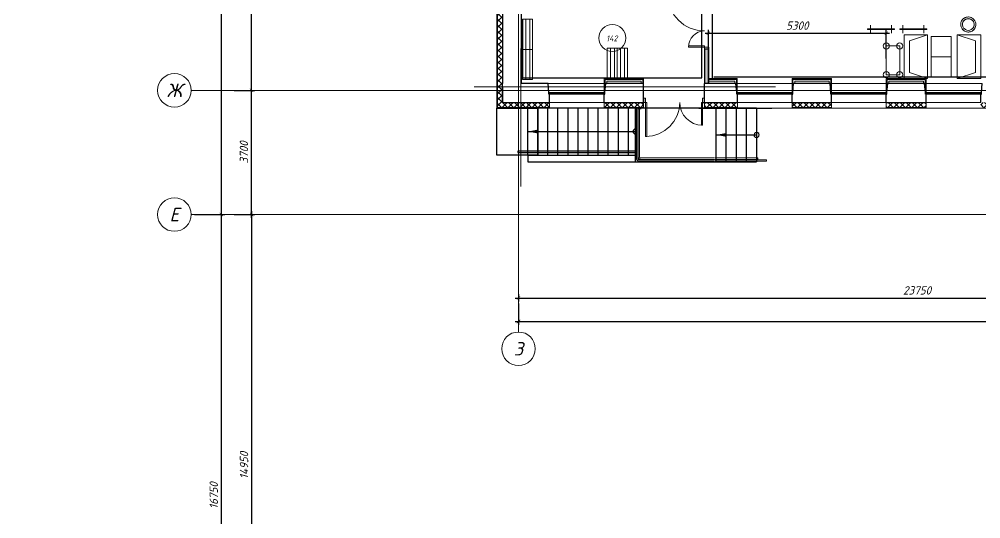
# Model space of a CAD drawing. Header units: millimetres. Extents: x -10178924 to 11692288, y -947381 to 58396.
# Drawn here: x 818908 to 847554, y -898856 to -883971 of the extents above; entities that cross this region are included whole.
import ezdxf
from ezdxf import colors
from ezdxf.entities.mleader import LeaderData, LeaderLine
from ezdxf.enums import TextEntityAlignment as Align
from ezdxf.math import Vec2, Vec3

# ---------------------------------------------------------------- set-up
doc = ezdxf.new("R2010")
doc.units = ezdxf.units.MM
doc.linetypes.add('GOST2.303 4', pattern=[7, 5, -2, 0])
doc.linetypes.add('осевая', pattern=[50.8, 31.75, -6.35, 6.35, -6.35])
for name, color, linetype, lineweight in [('PDF _0', 7, 'Continuous', 9), ('АР_Двери', 250, 'Continuous', 9), ('Верхние поручни', 7, 'Continuous', 9), ('Оси', 253, 'Continuous', 9), ('Основная ГКЛ', 250, 'Continuous', 9), ('Отделка СТЕН', 6, 'Continuous', 13), ('Перегородки пеноблок', 40, 'Continuous', 9), ('Перегородки_ГКЛ', 20, 'Continuous', 9), ('Перила', 7, 'Continuous', 9), ('Размеры осевые', 153, 'Continuous', 9), ('Стены.1', 7, 'Continuous', 25), ('ТХ оборудование', 7, 'Continuous', 9), ('ТХ_изменения', 4, 'Continuous', 0), ('Штрих', 7, 'Continuous', 13)]:
    doc.layers.add(name, color=color, linetype=linetype, lineweight=lineweight)
for name, color, linetype in [('PDF _Марки помещений', 5, 'Continuous'), ('PDF _Стены краска9010', 7, 'Continuous'), ('ВК_Выноски', 7, 'Continuous'), ('Лестницы _ крыльца.1', 7, 'Continuous'), ('Стены внутр.1', 7, 'Continuous')]:
    doc.layers.add(name, color=color, linetype=linetype)
doc.styles.add('ISOCPEUR', font='isocpeui.ttf', dxfattribs={"width": 0.9})
doc.styles.add('PDF ISOCPEUR Italic', font='isocpeui.ttf')
doc.styles.add('Текст_М100', font='GOST_Common Italic.ttf', dxfattribs={"height": 250})
doc.dimstyles.new('Размеры_М100', dxfattribs={"dimtxt": 250, "dimasz": 100, "dimexe": 100, "dimexo": 100, "dimgap": 100, "dimtad": 1, "dimrnd": 5, "dimtxsty": 'Текст_М100', "dimblk": 'ARCHTICK', "dimcen": 250, "dimdle": 100, "dimadec": 0, "dimazin": 2, "dimtfac": 1, "dimtmove": 1, "dimatfit": 3, "dimfxl": 1, "dimarcsym": 0})

# ---------------------------------------------------------------- blocks, each defined once
blk = doc.blocks.new('A$C4CE5300B')
at = {"color": 252, "lineweight": 9, "true_color": 0x939598}
for p, q in [((900, 300), (0, 300)), ((0, 300), (0, 0)), ((900, 0), (900, 300)), ((0, 202), (900, 202)), ((0, 85), (900, 85)), ((0, 0), (900, 0))]:
    blk.add_line(p, q, dxfattribs=at)
blk = doc.blocks.new('_ArchTick')
at = {"color": 0, "linetype": 'ByBlock', "const_width": 0.15}
blk.add_lwpolyline([(-0.5, -0.5), (0.5, 0.5)], dxfattribs=at)
blk = doc.blocks.new('*D2471')
at = {"layer": 'Defpoints', "color": 0, "ltscale": 0.1, "transparency": 16777216}
for p in [(10957, -10095), (5657, -10930), (10957, -10947)]:
    blk.add_point(p, dxfattribs=at)
at = {"layer": 'ТХ_изменения', "color": 0, "lineweight": -2, "ltscale": 0.1, "transparency": 16777216}
for p, q in [((5657, -10830), (5657, -9995)), ((10957, -10847), (10957, -9995)), ((5557, -10095), (11057, -10095))]:
    blk.add_line(p, q, dxfattribs=at)
at = {"layer": 'ТХ_изменения', "color": 0, "lineweight": -2, "ltscale": 0.1, "transparency": 16777216, "xscale": 100, "yscale": 100, "zscale": 100, "rotation": 180}
blk.add_blockref('_ArchTick', (5657, -10095), dxfattribs=at)
at = {"layer": 'ТХ_изменения', "color": 0, "lineweight": -2, "ltscale": 0.1, "transparency": 16777216, "xscale": 100, "yscale": 100, "zscale": 100}
blk.add_blockref('_ArchTick', (10957, -10095), dxfattribs=at)
at = {"layer": 'ТХ_изменения', "color": 0, "lineweight": 9, "ltscale": 0.1, "transparency": 16777216, "insert": (8307, -9870), "char_height": 250, "attachment_point": 5, "style": 'Текст_М100'}
blk.add_mtext('5300', dxfattribs=at)
blk = doc.blocks.new('A$C73091B5A')
at = {"layer": 'ТХ оборудование', "color": 252, "lineweight": 9, "true_color": 0x939598}
for p, q in [((0, 600), (0, 0)), ((600, 600), (0, 600)), ((600, 0), (600, 600)), ((0, 0), (600, 0))]:
    blk.add_line(p, q, dxfattribs=at)
blk = doc.blocks.new('A$C1CB1249C')
at = {"layer": 'ТХ оборудование', "color": 252, "lineweight": 9, "true_color": 0x939598}
for p, q in [((0, 700), (1300, 700)), ((0, 700), (1300, 700)), ((0, 700), (1300, 700)), ((0, 0), (0, 700)), ((0, 700), (1300, 700)), ((1300, 700), (1300, 0)), ((0, 0), (181, 540)), ((1119, 540), (181, 540)), ((1300, 0), (1119, 540)), ((1300, 0), (0, 0))]:
    blk.add_line(p, q, dxfattribs=at)
blk = doc.blocks.new('A$C68E437E3')
at = {"layer": 'ТХ оборудование', "color": 252, "lineweight": 9, "true_color": 0x939598}
for p, q in [((92, 92), (92, 492)), ((92, 92), (92, 492)), ((92, 492), (737, 492)), ((292, 492), (952, 492)), ((952, 492), (952, 92)), ((952, 92), (92, 92)), ((952, 92), (292, 92))]:
    blk.add_line(p, q, dxfattribs=at)
for centre in [(92, 492), (952, 492), (92, 92), (952, 92)]:
    blk.add_circle(centre, 92.2, dxfattribs=at)
blk = doc.blocks.new('F_Table_Round_450 - D450х750-V327-План 3-го этажа')
at = {"layer": 'ТХ оборудование', "color": 252, "lineweight": 9, "true_color": 0x939598}
for radius, start, end in [(225, 360, 180), (225, 167.1429, 180), (225, 180, 360), (225, 180, 257.1429), (225, 154.2857, 167.1429), (225, 141.4286, 154.2857), (225, 128.5714, 141.4286), (175, 75.3484, 180), (175, 165, 180), (175, 180, 255), (175, 150, 165), (175, 135, 150), (225, 115.7143, 128.5714), (175, 75.3484, 135), (225, 102.8571, 115.7143), (225, 90, 102.8571), (225, 77.1429, 90), (175, 15, 75), (175, 15, 75), (225, 64.2857, 77.1429), (225, 51.4286, 64.2857), (225, 38.5714, 51.4286), (175, 360, 14.7076), (175, 0, 14.7076), (225, 25.7143, 38.5714), (225, 12.8571, 25.7143), (225, 0, 12.8571), (175, 180, 360), (225, 257.1429, 270), (175, 255, 360), (225, 270, 282.8571), (225, 282.8571, 295.7143), (225, 295.7143, 308.5714), (225, 308.5714, 321.4286), (225, 321.4286, 334.2857), (225, 334.2857, 347.1429), (225, 347.1429, 360)]:
    blk.add_arc((0, 0), radius, start, end, dxfattribs=at)
blk = doc.blocks.new('A$C7e84886d')
at = {"layer": 'ТХ оборудование', "color": 252, "lineweight": 9, "true_color": 0x939598}
for p, q in [((0, -800), (0, 0)), ((0, 0), (0, 0)), ((0, 0), (25, 0)), ((0, -86), (-109, -86)), ((134, -86), (25, -86)), ((0, -714), (-109, -714)), ((134, -714), (25, -714))]:
    blk.add_line(p, q, dxfattribs=at)
blk.add_lwpolyline([(0, -800), (25, -800), (25, 0), (0, 0)], close=True, dxfattribs=at)
blk = doc.blocks.new('Двустворчатое Окно 22')
at = {"layer": 'Стены.1', "linetype": 'Continuous', "lineweight": 0}
for points in [[(-835, 0), (-835, -50), (-755, -50), (-755, 0)], [(0, -50), (0, 0), (-40, 0), (-40, -50)], [(0, 0), (0, -50), (40, -50), (40, 0)], [(835, -50), (835, 0), (755, 0), (755, -50)]]:
    blk.add_hatch(color=256, dxfattribs=at).paths.add_polyline_path(points)
at = {"layer": 'Стены.1', "linetype": 'Continuous', "lineweight": 5}
for p, q in [((-859, 270), (859, 270)), ((-755, 0), (-40, 0)), ((40, 0), (755, 0)), ((-755, -25), (-40, -25)), ((-40, -50), (-755, -50)), ((40, -25), (755, -25)), ((755, -50), (40, -50)), ((-815, -290), (815, -290))]:
    blk.add_line(p, q, dxfattribs=at)
at = {"layer": 'Стены.1', "linetype": 'Continuous', "lineweight": 30}
for p, q in [((-835, 0), (-859, 270)), ((-835, -50), (-835, 0)), ((-835, -50), (-835, 0)), ((835, 0), (859, 270)), ((835, -50), (835, 0)), ((835, -50), (835, 0)), ((-815, -50), (-835, -50)), ((-815, -50), (-835, -50)), ((-815, -290), (-815, -50)), ((815, -50), (835, -50)), ((815, -50), (835, -50)), ((815, -290), (815, -50))]:
    blk.add_line(p, q, dxfattribs=at)
at = {"layer": 'Стены.1', "linetype": 'Continuous', "lineweight": 20}
for p, q in [((-835, 0), (-755, 0)), ((-755, 0), (-755, -50)), ((-40, -50), (-40, 0)), ((-40, 0), (0, 0)), ((0, 0), (40, 0)), ((40, 0), (40, -50)), ((755, -50), (755, 0)), ((755, 0), (835, 0)), ((-755, -50), (-835, -50)), ((0, -50), (-40, -50)), ((40, -50), (0, -50)), ((835, -50), (755, -50))]:
    blk.add_line(p, q, dxfattribs=at)
blk = doc.blocks.new('*U2197')
at = {"layer": 'АР_Двери'}
for points in [[(1745, 1014), (1710, 1014), (1710, 0), (1745, 0)], [(50, 681), (85, 681), (85, 0), (50, 0)], [(50, 0), (0, 0), (0, -125), (50, -125)], [(1745, 0), (1795, 0), (1795, -125), (1745, -125)]]:
    blk.add_lwpolyline(points, close=True, dxfattribs=at)
for centre, radius, start, end in [((1745, 0), 1014, 90, 180), ((50, 0), 681, 0, 90)]:
    blk.add_arc(centre, radius, start, end, dxfattribs=at)
at = {"layer": 'Основная ГКЛ', "ltscale": 5}
for p, q in [((-10, 0), (-10, -125)), ((1805, 0), (1805, -125))]:
    blk.add_line(p, q, dxfattribs=at)
blk = doc.blocks.new('*U2195')
at = {"layer": 'АР_Двери'}
for points in [[(1630, 1100), (1595, 1100), (1595, 0), (1630, 0)], [(50, 480), (85, 480), (85, 0), (50, 0)], [(50, 0), (0, 0), (0, -125), (50, -125)], [(1630, 0), (1680, 0), (1680, -125), (1630, -125)]]:
    blk.add_lwpolyline(points, close=True, dxfattribs=at)
for centre, radius, start, end in [((1630, 0), 1100, 90, 180), ((50, 0), 480, 0, 90)]:
    blk.add_arc(centre, radius, start, end, dxfattribs=at)
at = {"layer": 'Основная ГКЛ', "ltscale": 5}
for p, q in [((-10, 0), (-10, -125)), ((1690, 0), (1690, -125))]:
    blk.add_line(p, q, dxfattribs=at)
blk = doc.blocks.new('*D2486')
at = {"layer": 'Defpoints', "color": 0, "ltscale": 100, "transparency": 16777216}
for p in [(-8572, -11800), (-7952, -11800), (-8572, -15500)]:
    blk.add_point(p, dxfattribs=at)
at = {"layer": 'Размеры осевые', "color": 0, "lineweight": -2, "ltscale": 100, "transparency": 16777216}
for p, q in [((-7952, -15600), (-7952, -11700)), ((-8472, -11800), (-7852, -11800)), ((-8472, -15500), (-7852, -15500))]:
    blk.add_line(p, q, dxfattribs=at)
at = {"layer": 'Размеры осевые', "color": 0, "lineweight": -2, "ltscale": 100, "transparency": 16777216, "xscale": 100, "yscale": 100, "zscale": 100}
for p, rotation in [((-7952, -11800), 90), ((-7952, -15500), 270)]:
    blk.add_blockref('_ArchTick', p, dxfattribs=dict(at, rotation=rotation))
at = {"layer": 'Размеры осевые', "color": 0, "ltscale": 100, "transparency": 16777216, "insert": (-8179, -13650), "char_height": 250, "attachment_point": 5, "rotation": 90, "style": 'Текст_М100'}
blk.add_mtext('3700', dxfattribs=at)
blk = doc.blocks.new('*D2487')
at = {"layer": 'Defpoints', "color": 0, "ltscale": 100, "transparency": 16777216}
for p in [(-8572, -5900), (-7952, -5900), (-8572, -11800)]:
    blk.add_point(p, dxfattribs=at)
at = {"layer": 'Размеры осевые', "color": 0, "lineweight": -2, "ltscale": 100, "transparency": 16777216}
for p, q in [((-8472, -5900), (-7852, -5900)), ((-7952, -11900), (-7952, -5800)), ((-8472, -11800), (-7852, -11800))]:
    blk.add_line(p, q, dxfattribs=at)
at = {"layer": 'Размеры осевые', "color": 0, "lineweight": -2, "ltscale": 100, "transparency": 16777216, "xscale": 100, "yscale": 100, "zscale": 100}
for p, rotation in [((-7952, -5900), 90), ((-7952, -11800), 270)]:
    blk.add_blockref('_ArchTick', p, dxfattribs=dict(at, rotation=rotation))
at = {"layer": 'Размеры осевые', "color": 0, "ltscale": 100, "transparency": 16777216, "insert": (-8177, -8850), "char_height": 250, "attachment_point": 5, "rotation": 90, "style": 'Текст_М100'}
blk.add_mtext('5900', dxfattribs=at)
blk = doc.blocks.new('*D2489')
at = {"layer": 'Defpoints', "color": 0, "ltscale": 100, "transparency": 16777216}
for p in [(-9750, -15500), (-8852, -15500), (-9750, -32250)]:
    blk.add_point(p, dxfattribs=at)
at = {"layer": 'Размеры осевые', "color": 0, "lineweight": -2, "ltscale": 100, "transparency": 16777216}
for p, q in [((-8852, -32350), (-8852, -15400)), ((-9650, -15500), (-8752, -15500)), ((-9650, -32250), (-8752, -32250))]:
    blk.add_line(p, q, dxfattribs=at)
at = {"layer": 'Размеры осевые', "color": 0, "lineweight": -2, "ltscale": 100, "transparency": 16777216, "xscale": 100, "yscale": 100, "zscale": 100}
for p, rotation in [((-8852, -15500), 90), ((-8852, -32250), 270)]:
    blk.add_blockref('_ArchTick', p, dxfattribs=dict(at, rotation=rotation))
at = {"layer": 'Размеры осевые', "color": 0, "ltscale": 100, "transparency": 16777216, "insert": (-9079, -23875), "char_height": 250, "attachment_point": 5, "rotation": 90, "style": 'Текст_М100'}
blk.add_mtext('16750', dxfattribs=at)
blk = doc.blocks.new('*D2490')
at = {"layer": 'Defpoints', "color": 0, "ltscale": 100, "transparency": 16777216}
for p in [(-9750, 0), (-8852, 0), (-9750, -15500)]:
    blk.add_point(p, dxfattribs=at)
at = {"layer": 'Размеры осевые', "color": 0, "lineweight": -2, "ltscale": 100, "transparency": 16777216}
for p, q in [((-9650, 0), (-8752, 0)), ((-8852, -15600), (-8852, 100)), ((-9650, -15500), (-8752, -15500))]:
    blk.add_line(p, q, dxfattribs=at)
at = {"layer": 'Размеры осевые', "color": 0, "lineweight": -2, "ltscale": 100, "transparency": 16777216, "xscale": 100, "yscale": 100, "zscale": 100}
for p, rotation in [((-8852, 0), 90), ((-8852, -15500), 270)]:
    blk.add_blockref('_ArchTick', p, dxfattribs=dict(at, rotation=rotation))
at = {"layer": 'Размеры осевые', "color": 0, "ltscale": 100, "transparency": 16777216, "insert": (-9077, -7750), "char_height": 250, "attachment_point": 5, "rotation": 90, "style": 'Текст_М100'}
blk.add_mtext('15500', dxfattribs=at)
blk = doc.blocks.new('*D2491')
at = {"layer": 'Defpoints', "color": 0, "ltscale": 100, "transparency": 16777216}
for p in [(-8472, -15500), (-8390, -30450), (-7952, -30450)]:
    blk.add_point(p, dxfattribs=at)
at = {"layer": 'Размеры осевые', "color": 0, "lineweight": -2, "ltscale": 100, "transparency": 16777216}
for p, q in [((-7952, -15400), (-7952, -30550)), ((-8372, -15500), (-7852, -15500)), ((-8290, -30450), (-7852, -30450))]:
    blk.add_line(p, q, dxfattribs=at)
at = {"layer": 'Размеры осевые', "color": 0, "lineweight": -2, "ltscale": 100, "transparency": 16777216, "xscale": 100, "yscale": 100, "zscale": 100}
for p, rotation in [((-7952, -15500), 90), ((-7952, -30450), 270)]:
    blk.add_blockref('_ArchTick', p, dxfattribs=dict(at, rotation=rotation))
at = {"layer": 'Размеры осевые', "color": 0, "ltscale": 100, "transparency": 16777216, "insert": (-8177, -22975), "char_height": 250, "attachment_point": 5, "rotation": 90, "style": 'Текст_М100'}
blk.add_mtext('14950', dxfattribs=at)
blk = doc.blocks.new('*D2492')
at = {"layer": 'Defpoints', "color": 0, "ltscale": 100, "transparency": 16777216}
for p in [(0, -18048), (54000, -18048), (54000, -18687)]:
    blk.add_point(p, dxfattribs=at)
at = {"layer": 'Размеры осевые', "color": 0, "lineweight": -2, "ltscale": 100, "transparency": 16777216}
for p, q in [((0, -18148), (0, -18787)), ((54000, -18148), (54000, -18787)), ((-100, -18687), (54100, -18687))]:
    blk.add_line(p, q, dxfattribs=at)
at = {"layer": 'Размеры осевые', "color": 0, "lineweight": -2, "ltscale": 100, "transparency": 16777216, "xscale": 100, "yscale": 100, "zscale": 100, "rotation": 180}
blk.add_blockref('_ArchTick', (0, -18687), dxfattribs=at)
at = {"layer": 'Размеры осевые', "color": 0, "lineweight": -2, "ltscale": 100, "transparency": 16777216, "xscale": 100, "yscale": 100, "zscale": 100}
blk.add_blockref('_ArchTick', (54000, -18687), dxfattribs=at)
at = {"layer": 'Размеры осевые', "color": 0, "ltscale": 100, "transparency": 16777216, "insert": (27000, -18462), "char_height": 250, "attachment_point": 5, "style": 'Текст_М100'}
blk.add_mtext('54000', dxfattribs=at)
blk = doc.blocks.new('*D2493')
at = {"layer": 'Defpoints', "color": 0, "ltscale": 100, "transparency": 16777216}
for p in [(0, -17775), (23750, -17775), (23750, -17987)]:
    blk.add_point(p, dxfattribs=at)
at = {"layer": 'Размеры осевые', "color": 0, "lineweight": -2, "ltscale": 100, "transparency": 16777216}
for p, q in [((-100, -17987), (23850, -17987)), ((0, -17875), (0, -18087)), ((23750, -17875), (23750, -18087))]:
    blk.add_line(p, q, dxfattribs=at)
at = {"layer": 'Размеры осевые', "color": 0, "lineweight": -2, "ltscale": 100, "transparency": 16777216, "xscale": 100, "yscale": 100, "zscale": 100, "rotation": 180}
blk.add_blockref('_ArchTick', (0, -17987), dxfattribs=at)
at = {"layer": 'Размеры осевые', "color": 0, "lineweight": -2, "ltscale": 100, "transparency": 16777216, "xscale": 100, "yscale": 100, "zscale": 100}
blk.add_blockref('_ArchTick', (23750, -17987), dxfattribs=at)
at = {"layer": 'Размеры осевые', "color": 0, "ltscale": 100, "transparency": 16777216, "insert": (11875, -17760), "char_height": 250, "attachment_point": 5, "style": 'Текст_М100'}
blk.add_mtext('23750', dxfattribs=at)
blk = doc.blocks.new('A$Cad086cf1')
at = {"layer": 'Отделка СТЕН', "true_color": 0x636466, "transparency": 33554687}
h = blk.add_hatch(dxfattribs=at)
h.set_pattern_fill('ANSI37', color=251, scale=40)
h.set_pattern_definition([(45, (142968.72, -47941.48), (-89.80256, 89.80256), []), (135, (142968.72, -47941.48), (-89.80256, -89.80256), [])])
h.paths.add_polyline_path([(24449.764, 398.057), (24449.764, 548.057), (22137.906, 548.057), (22137.906, 398.057)])
h.paths.add_polyline_path([(20507.906, 398.057), (20507.906, 548.057), (19353.845, 548.057), (19353.845, 398.057)])
h.paths.add_polyline_path([(16537.106, 548.057), (16537.106, 398.057), (17723.845, 398.057), (17723.845, 548.057)])
h.paths.add_polyline_path([(14947.106, 398.057), (14947.106, 548.057), (13772.524, 548.057), (13772.524, 398.057)])
h.paths.add_polyline_path([(12142.524, 398.057), (12142.524, 548.057), (10964.581, 548.057), (10964.581, 398.057)])
h.paths.add_polyline_path([(9334.581, 398.057), (9334.581, 548.057), (8153.369, 548.057), (8153.369, 398.057)])
h.paths.add_polyline_path([(6523.369, 398.057), (6523.369, 548.057), (5523.369, 548.057), (5523.369, 398.057)])
h.paths.add_polyline_path([(3523.369, 398.057), (3523.369, 548.057), (2516.935, 548.057), (2516.935, 398.057)])
h.paths.add_polyline_path([(926.935, 398.057), (926.935, 548.057), (-623.077, 548.057), (-623.077, -12306.906), (926.935, -12306.906), (926.935, -12156.906), (-473.077, -12156.906), (-473.077, 398.057)])
h.paths.add_polyline_path([(3728.753, -12306.906), (3728.753, -12156.906), (2556.935, -12156.906), (2556.935, -12306.906)])
h.paths.add_polyline_path([(6523.369, -12306.906), (6523.369, -12156.906), (5543.838, -12156.906), (5543.724, -12306.906)])
h.paths.add_polyline_path([(8153.369, -12156.906), (8153.369, -12306.906), (9326.882, -12306.906), (9326.882, -12156.906)])
h.paths.add_polyline_path([(12142.524, -12306.906), (12142.524, -12156.906), (10956.882, -12156.906), (10956.882, -12306.906)])
h.paths.add_polyline_path([(14927.106, -12306.906), (14927.106, -12156.906), (13772.524, -12156.906), (13772.524, -12306.906)])
h.paths.add_polyline_path([(17753.845, -12306.906), (17753.845, -12156.906), (16557.106, -12156.906), (16557.106, -12306.906)])
h.paths.add_polyline_path([(20557.906, -12306.906), (20557.906, -12156.906), (19353.845, -12156.906), (19353.845, -12306.906)])
at = {"layer": 'Перегородки пеноблок', "true_color": 0x636466, "transparency": 33554687}
h = blk.add_hatch(dxfattribs=at)
h.set_pattern_fill('ANSI36', color=251, scale=10)
h.set_pattern_definition([(45, (-74599.342, -21041.704), (16.83798, 61.739261), [79.375, -15.875, 0, -15.875])])
h.paths.add_polyline_path([(5653.792, -10571.797), (5556.424, -10571.797), (5556.424, -11596.906), (5653.792, -11596.906)])
h.paths.add_polyline_path([(5556.424, -8870.925), (5653.792, -8870.925), (5653.792, -6071.797), (5556.424, -6071.797)])
at = {"color": 251, "true_color": 0x636466, "transparency": 33554687}
blk.add_line((6522.369, -12326.906), (7547.773, -12326.906), dxfattribs=at)
for points in [[(-473.077, -12156.906), (-473.077, -11691.478), (-473.077, -12156.906), (70.788, -12156.906)], [(3487.029, -13646.906), (3487.029, -13646.906), (3487.029, -13606.906), (126.704, -13606.906), (-23.296, -13606.906), (-23.296, -13646.906), (3487.029, -13646.906)]]:
    blk.add_lwpolyline(points, dxfattribs=at)
at = {"layer": 'PDF _0', "color": 18, "lineweight": 25, "true_color": 0x000000, "transparency": 33554687}
for p, q in [((276.704, -13026.906), (3487.029, -13026.906)), ((5891.659, -13126.906), (7091.752, -13126.906))]:
    blk.add_line(p, q, dxfattribs=at)
for centre, radius, start, end in [((3487.029, -13026.906), 75.146, 179.5965124, 270.0000029), ((3487.029, -13027.436), 75.144, 90, 180.0000029), ((7091.752, -13126.906), 75.146, 179.5965124, 359.5965181), ((7091.752, -13127.436), 75.144, 359.9999971, 180.0000029)]:
    blk.add_arc(centre, radius, start, end, dxfattribs=at)
at = {"layer": 'PDF _Марки помещений', "color": 251, "lineweight": 9, "true_color": 0x636466, "transparency": 33554687}
blk.add_circle((2796.332, -10240.577), 400.063, dxfattribs=at)
at = {"layer": 'PDF _Стены краска9010', "color": 251, "true_color": 0x636466, "transparency": 33554585}
for p, q in [((5464.302, -11431.283), (5464.302, -6099.274)), ((5765.058, -6086.399), (5766.824, -11443.036)), ((118.198, -9680.319), (118.198, -11423.736)), ((118.198, -11423.736), (5464.302, -11431.283)), ((5766.824, -11443.036), (5766.824, -11443.036)), ((5816.884, -11392.726), (22670.52, -11393.833))]:
    blk.add_line(p, q, dxfattribs=at)
at = {"layer": 'Верхние поручни', "color": 251, "true_color": 0x636466, "transparency": 33554687}
for p, q in [((3516.3, -12335.231), (3516.3, -13835.231)), ((3516.3, -12335.231), (3556.3, -12335.231)), ((3516.3, -13835.231), (3516.3, -12335.231)), ((3533.964, -12335.231), (3538.637, -12335.231)), ((3556.3, -13835.231), (3556.3, -12335.231)), ((3556.3, -13835.231), (3556.3, -12335.231)), ((3568.659, -12346.906), (3608.659, -12346.906)), ((3586.323, -12346.906), (3590.996, -12346.906)), ((5822.98, -13865.231), (3586.3, -13865.231)), ((5822.98, -13865.231), (3586.3, -13865.231)), ((3586.3, -13905.231), (5822.98, -13905.231)), ((5822.98, -13905.231), (3586.3, -13905.231)), ((7391.752, -13865.231), (5837.905, -13865.231)), ((5837.905, -13905.231), (7175.514, -13905.231)), ((7391.752, -13865.231), (5847.855, -13865.231)), ((7391.752, -13905.231), (5847.855, -13905.231))]:
    blk.add_line(p, q, dxfattribs=at)
at = {"layer": 'Верхние поручни', "color": 251, "true_color": 0x636466, "transparency": 33554687, "flags": 128}
for points in [[(3516.3, -13835.231), (3516.356, -13838.03), (3516.524, -13840.825), (3516.804, -13843.61), (3517.194, -13846.383), (3517.695, -13849.137), (3518.306, -13851.87), (3519.026, -13854.575), (3519.854, -13857.25), (3520.787, -13859.89), (3521.826, -13862.49), (3522.968, -13865.046), (3524.211, -13867.555), (3525.553, -13870.012), (3526.992, -13872.414), (3528.527, -13874.755), (3530.153, -13877.034), (3531.87, -13879.246), (3533.674, -13881.387), (3535.562, -13883.455), (3537.531, -13885.445), (3539.578, -13887.356), (3541.7, -13889.182), (3543.893, -13890.923), (3546.154, -13892.574), (3548.479, -13894.133), (3550.865, -13895.599), (3553.307, -13896.968), (3555.802, -13898.238), (3558.346, -13899.407), (3560.935, -13900.473), (3563.564, -13901.435), (3566.23, -13902.292), (3568.928, -13903.041), (3571.653, -13903.681), (3574.402, -13904.212), (3577.17, -13904.633), (3579.953, -13904.942), (3582.746, -13905.14), (3585.544, -13905.226), (3586.3, -13905.231)], [(3586.3, -13865.231), (3585.1, -13865.207), (3583.903, -13865.135), (3582.709, -13865.015), (3581.521, -13864.847), (3580.34, -13864.633), (3579.169, -13864.371), (3578.009, -13864.062), (3576.863, -13863.708), (3575.732, -13863.307), (3574.618, -13862.862), (3573.522, -13862.373), (3572.447, -13861.84), (3571.394, -13861.265), (3570.365, -13860.648), (3569.361, -13859.991), (3568.384, -13859.293), (3567.436, -13858.558), (3566.519, -13857.785), (3565.633, -13856.976), (3564.779, -13856.132), (3563.961, -13855.254), (3563.178, -13854.345), (3562.432, -13853.405), (3561.724, -13852.436), (3561.056, -13851.44), (3560.428, -13850.417), (3559.841, -13849.37), (3559.297, -13848.301), (3558.796, -13847.211), (3558.339, -13846.101), (3557.927, -13844.974), (3557.56, -13843.832), (3557.239, -13842.676), (3556.964, -13841.508), (3556.737, -13840.33), (3556.556, -13839.143), (3556.424, -13837.951), (3556.339, -13836.754), (3556.302, -13835.554), (3556.3, -13835.231)]]:
    blk.add_lwpolyline(points, dxfattribs=at)
at = {"layer": 'Верхние поручни', "color": 251, "true_color": 0x636466, "transparency": 33554687}
for radius in [70, 30]:
    blk.add_arc((3586.3, -13835.231), radius, 180, 270, dxfattribs=at)
at = {"layer": 'Лестницы _ крыльца.1', "color": 251, "true_color": 0x636466, "transparency": 33554687}
for p, q in [((7091.752, -12326.906), (-643.077, -12326.906)), ((276.704, -13726.906), (276.704, -12326.906)), ((876.704, -13726.906), (876.704, -12326.906)), ((1176.704, -13726.906), (1176.704, -12326.906)), ((1476.704, -13726.906), (1476.704, -12326.906)), ((1776.704, -13726.906), (1776.704, -12326.906)), ((2076.704, -13726.906), (2076.704, -12326.906)), ((2376.704, -13726.906), (2376.704, -12326.906)), ((2676.704, -13726.906), (2676.704, -12326.906)), ((2976.704, -13726.906), (2976.704, -12326.906)), ((3276.704, -13726.906), (3276.704, -12326.906)), ((3487.029, -13926.906), (3487.029, -12326.906)), ((5891.659, -13926.906), (5891.659, -12326.906)), ((6191.659, -13926.906), (6191.659, -12326.906)), ((6491.659, -13926.906), (6491.659, -12326.906)), ((6791.659, -13926.906), (6791.659, -12326.906)), ((7091.752, -12326.906), (7091.752, -13926.906)), ((276.704, -13726.906), (276.704, -13926.906)), ((276.704, -13726.906), (3487.029, -13726.906)), ((276.704, -13926.906), (3487.029, -13926.906)), ((3487.029, -13926.906), (7091.752, -13926.906))]:
    blk.add_line(p, q, dxfattribs=at)
at = {"layer": 'Лестницы _ крыльца.1', "color": 251, "linetype": 'Continuous', "true_color": 0x636466, "transparency": 33554687}
blk.add_line((576.704, -13726.906), (576.704, -12326.906), dxfattribs=at)
at = {"layer": 'Лестницы _ крыльца.1', "color": 251, "true_color": 0x636466, "transparency": 33554687}
blk.add_lwpolyline([(-643.077, -12326.906), (576.704, -12326.906), (576.704, -13726.906), (-643.077, -13726.906)], close=True, dxfattribs=at)
at = {"layer": 'Оси', "color": 251, "ltscale": 50, "true_color": 0x636466, "transparency": 33554687}
for p, q in [((68.725, -14667.878), (72.107, -10552.772)), ((-1318.012, -11691.478), (7657.594, -11691.478))]:
    blk.add_line(p, q, dxfattribs=at)
at = {"layer": 'Отделка СТЕН', "color": 251, "true_color": 0x636466, "transparency": 33554687}
for p, q in [((926.935, -12156.906), (926.935, -12326.906)), ((2556.935, -12156.906), (2556.935, -12326.906)), ((3728.753, -12156.906), (3728.753, -12326.906)), ((5543.724, -12156.906), (5543.724, -12326.906)), ((6523.369, -12156.906), (6523.369, -12326.906)), ((8153.369, -12156.906), (8153.369, -12326.906)), ((9326.882, -12156.906), (9326.882, -12326.906)), ((10956.882, -12156.906), (10956.882, -12326.906)), ((12142.524, -12156.906), (12142.524, -12326.906)), ((5543.724, -12326.906), (23131.119, -12326.906))]:
    blk.add_line(p, q, dxfattribs=at)
for points in [[(3728.753, -12326.906), (-643.077, -12326.906), (-643.077, 568.057), (31612.139, 568.057)], [(926.935, -12306.906), (-623.077, -12306.906), (-623.077, 548.057), (926.935, 548.057)], [(3728.753, -12306.906), (2556.935, -12306.906)], [(6523.369, -12306.906), (5543.724, -12306.906)], [(9326.882, -12306.906), (8153.369, -12306.906)], [(12142.524, -12306.906), (10956.882, -12306.906)]]:
    blk.add_lwpolyline(points, dxfattribs=at)
at = {"layer": 'Перегородки пеноблок', "color": 251, "true_color": 0x636466, "transparency": 33554687}
for points in [[(5666.492, -11596.906), (5667.608, -10571.797), (5544.395, -10571.797), (5543.724, -11596.906)], [(5556.424, -10571.797), (5556.424, -11596.906)]]:
    blk.add_lwpolyline(points, close=True, dxfattribs=at)
blk.add_lwpolyline([(5653.792, -11596.906), (5653.792, -10571.797)], dxfattribs=at)
at = {"layer": 'Перегородки_ГКЛ', "color": 251, "ltscale": 0.1, "true_color": 0x636466, "transparency": 33554687}
for p, q in [((2556.897, -11446.906), (3728.724, -11446.906)), ((2556.897, -11916.906), (2556.897, -11446.906)), ((3728.724, -11916.906), (3728.724, -11446.906)), ((5666.57, -11446.906), (6517.154, -11446.906)), ((6517.154, -11916.906), (6517.154, -11446.906)), ((8153.369, -11446.906), (9326.882, -11446.906)), ((8153.369, -11916.906), (8153.369, -11446.906)), ((9326.882, -11916.906), (9326.882, -11446.906)), ((10956.882, -11446.906), (12142.524, -11446.906)), ((10956.882, -11916.906), (10956.882, -11446.906)), ((12142.524, -11916.906), (12142.524, -11446.906)), ((2581.897, -11471.906), (3703.724, -11471.906)), ((2581.897, -11779.756), (2581.897, -11471.906)), ((2631.897, -11521.906), (3653.724, -11521.906)), ((2631.897, -11596.906), (2631.897, -11521.906)), ((3653.724, -11596.906), (3653.724, -11521.906)), ((3703.724, -11596.906), (3703.724, -11471.906)), ((5666.521, -11521.906), (6442.154, -11521.906)), ((5666.554, -11471.906), (6492.154, -11471.906)), ((6442.154, -11596.906), (6442.154, -11521.906)), ((6492.154, -11761.478), (6492.154, -11471.906)), ((8178.369, -11471.906), (9301.882, -11471.906)), ((8178.369, -11779.756), (8178.369, -11471.906)), ((8228.369, -11521.906), (9251.882, -11521.906)), ((8228.369, -11596.906), (8228.369, -11521.906)), ((9251.882, -11596.906), (9251.882, -11521.906)), ((9301.882, -11779.756), (9301.882, -11471.906)), ((10981.882, -11471.906), (12117.524, -11471.906)), ((10981.882, -11779.756), (10981.882, -11471.906)), ((11031.882, -11521.906), (12067.524, -11521.906)), ((11031.882, -11596.906), (11031.882, -11521.906)), ((12067.524, -11596.906), (12067.524, -11521.906)), ((12117.524, -11779.756), (12117.524, -11471.906))]:
    blk.add_line(p, q, dxfattribs=at)
at = {"layer": 'Перила', "color": 251, "true_color": 0x636466, "transparency": 33554687}
for p, q in [((3558.659, -12346.906), (3568.659, -12346.906)), ((3566.3, -12335.231), (3566.3, -13785.231)), ((3566.3, -12335.231), (3606.3, -12335.231)), ((3566.3, -13785.231), (3566.3, -12335.231)), ((3583.964, -12335.231), (3588.637, -12335.231)), ((3606.3, -13785.231), (3606.3, -12335.231)), ((3606.3, -13785.231), (3606.3, -12335.231)), ((3618.659, -12346.906), (3658.659, -12346.906)), ((3636.323, -12346.906), (3640.996, -12346.906)), ((3487.029, -13271.906), (3487.029, -13231.906)), ((3487.029, -13726.906), (3487.029, -13271.906)), ((5822.98, -13815.231), (3636.3, -13815.231)), ((5822.98, -13815.231), (3636.3, -13815.231)), ((3636.3, -13855.231), (5822.98, -13855.231)), ((5822.98, -13855.231), (3636.3, -13855.231)), ((7131.752, -13854.991), (5822.98, -13855.231)), ((7131.752, -13815.231), (5837.905, -13815.231)), ((7131.752, -13815.231), (5847.855, -13815.231)), ((7131.752, -13815.231), (7131.752, -13855.003)), ((7391.752, -13865.231), (7391.752, -13905.231))]:
    blk.add_line(p, q, dxfattribs=at)
at = {"layer": 'Перила', "color": 251, "true_color": 0x636466, "transparency": 33554687, "flags": 128}
for points in [[(3487.029, -13249.819), (3487.029, -13251.906), (3487.029, -13253.994)], [(3566.3, -13785.231), (3566.356, -13788.03), (3566.524, -13790.825), (3566.804, -13793.61), (3567.194, -13796.383), (3567.695, -13799.137), (3568.306, -13801.87), (3569.026, -13804.575), (3569.854, -13807.25), (3570.787, -13809.89), (3571.826, -13812.49), (3572.968, -13815.046), (3574.211, -13817.555), (3575.553, -13820.012), (3576.992, -13822.414), (3578.527, -13824.755), (3580.153, -13827.034), (3581.87, -13829.246), (3583.674, -13831.387), (3585.562, -13833.455), (3587.531, -13835.445), (3589.578, -13837.356), (3591.7, -13839.182), (3593.893, -13840.923), (3596.154, -13842.574), (3598.479, -13844.133), (3600.865, -13845.599), (3603.307, -13846.968), (3605.802, -13848.238), (3608.346, -13849.407), (3610.935, -13850.473), (3613.564, -13851.435), (3616.23, -13852.292), (3618.928, -13853.041), (3621.653, -13853.681), (3624.402, -13854.212), (3627.17, -13854.633), (3629.953, -13854.942), (3632.746, -13855.14), (3635.544, -13855.226), (3636.3, -13855.231)], [(3636.3, -13815.231), (3635.1, -13815.207), (3633.903, -13815.135), (3632.709, -13815.015), (3631.521, -13814.847), (3630.34, -13814.633), (3629.169, -13814.371), (3628.009, -13814.062), (3626.863, -13813.708), (3625.732, -13813.307), (3624.618, -13812.862), (3623.522, -13812.373), (3622.447, -13811.84), (3621.394, -13811.265), (3620.365, -13810.648), (3619.361, -13809.991), (3618.384, -13809.293), (3617.436, -13808.558), (3616.519, -13807.785), (3615.633, -13806.976), (3614.779, -13806.132), (3613.961, -13805.254), (3613.178, -13804.345), (3612.432, -13803.405), (3611.724, -13802.436), (3611.056, -13801.44), (3610.428, -13800.417), (3609.841, -13799.37), (3609.297, -13798.301), (3608.796, -13797.211), (3608.339, -13796.101), (3607.927, -13794.974), (3607.56, -13793.832), (3607.239, -13792.676), (3606.964, -13791.508), (3606.737, -13790.33), (3606.556, -13789.143), (3606.424, -13787.951), (3606.339, -13786.754), (3606.302, -13785.554), (3606.3, -13785.231)]]:
    blk.add_lwpolyline(points, dxfattribs=at)
at = {"layer": 'Перила', "color": 251, "true_color": 0x636466, "transparency": 33554687}
for radius in [70, 30]:
    blk.add_arc((3636.3, -13785.231), radius, 180, 270, dxfattribs=at)
at = {"layer": 'Размеры осевые', "color": 251, "linetype": 'осевая', "ltscale": 0.5, "true_color": 0x636466, "transparency": 33554687}
for p, q in [((0, -19000), (0, 1500)), ((-9750, -11800), (57900, -11800)), ((-9750, -15500), (34900, -15500))]:
    blk.add_line(p, q, dxfattribs=at)
at = {"layer": 'Размеры осевые', "color": 251, "ltscale": 100, "true_color": 0x636466, "transparency": 33554687}
for centre in [(-10250, -11800), (-10250, -15500), (0, -19500)]:
    blk.add_circle(centre, 500, dxfattribs=at)
at = {"layer": 'Стены внутр.1', "color": 251, "linetype": 'Continuous', "true_color": 0x636466, "transparency": 33554687, "flags": 128}
blk.add_lwpolyline([(11920.106, -11596.906), (11820.106, -11596.906)], dxfattribs=at)
at = {"layer": 'Стены.1', "color": 251, "linetype": 'Continuous', "true_color": 0x636466, "transparency": 33554687}
for p, q in [((906.935, -11866.906), (883.313, -11596.906)), ((2576.935, -11866.906), (2600.557, -11596.906)), ((3728.753, -12156.906), (3728.724, -11596.906)), ((5543.724, -12156.906), (5543.724, -11596.906)), ((6503.369, -11866.906), (6479.747, -11596.906)), ((8173.369, -11866.906), (8196.991, -11596.906)), ((9306.882, -11866.906), (9283.26, -11596.906)), ((10976.882, -11866.906), (11000.504, -11596.906)), ((12122.524, -11866.906), (12098.902, -11596.906)), ((906.935, -11916.906), (906.935, -11866.906)), ((926.935, -11916.906), (906.935, -11916.906)), ((926.935, -12156.906), (926.935, -11916.906)), ((2556.935, -12156.906), (2556.935, -11916.906)), ((2556.935, -11916.906), (2576.935, -11916.906)), ((2576.935, -11916.906), (2576.935, -11866.906)), ((6503.369, -11916.906), (6503.369, -11866.906)), ((6523.369, -11916.906), (6503.369, -11916.906)), ((6523.369, -12156.906), (6523.369, -11916.906)), ((8153.369, -12156.906), (8153.369, -11916.906)), ((8153.369, -11916.906), (8173.369, -11916.906)), ((8173.369, -11916.906), (8173.369, -11866.906)), ((9306.882, -11916.906), (9306.882, -11866.906)), ((9326.882, -11916.906), (9306.882, -11916.906)), ((9326.882, -12156.906), (9326.882, -11916.906)), ((10956.882, -12156.906), (10956.882, -11916.906)), ((10956.882, -11916.906), (10976.882, -11916.906)), ((10976.882, -11916.906), (10976.882, -11866.906)), ((12122.524, -11916.906), (12122.524, -11866.906)), ((12142.524, -11916.906), (12122.524, -11916.906)), ((12142.524, -12156.906), (12142.524, -11916.906)), ((5371.607, -12326.906), (6522.369, -12326.906))]:
    blk.add_line(p, q, dxfattribs=at)
at = {"layer": 'Стены.1', "color": 251, "linetype": 'Continuous', "true_color": 0x636466, "transparency": 33554687, "flags": 128}
for points in [[(-473.077, 398.057), (-473.077, -11596.906)], [(86.923, -11596.906), (86.923, -8518.192)], [(-473.077, -12156.906), (-473.077, -11596.906)], [(883.313, -11596.906), (86.923, -11596.906)], [(3728.724, -11596.906), (2600.557, -11596.906)], [(6479.747, -11596.906), (5543.724, -11596.906)], [(9283.26, -11596.906), (8196.991, -11596.906)], [(11820.106, -11596.906), (11000.504, -11596.906)], [(12098.902, -11596.906), (11920.106, -11596.906)], [(-473.077, -12156.906), (926.935, -12156.906)], [(2556.935, -12156.906), (3728.753, -12156.906)], [(5476.301, -12156.906), (6523.369, -12156.906)], [(8153.369, -12156.906), (9326.882, -12156.906)], [(10956.882, -12156.906), (12142.524, -12156.906)]]:
    blk.add_lwpolyline(points, dxfattribs=at)
at = {"layer": 'Стены.1', "color": 251, "true_color": 0x636466, "transparency": 33554559}
for points in [[(556.704, -12973.988), (276.704, -13026.906), (556.704, -13079.825)], [(6171.659, -13073.988), (5891.659, -13126.906), (6171.659, -13179.825)]]:
    blk.add_solid(points, dxfattribs=at)
at = {"layer": 'Штрих', "color": 251, "linetype": 'GOST2.303 4', "ltscale": 50, "true_color": 0x636466, "transparency": 33554687}
blk.add_line((276.704, -13726.906), (276.704, -12206.906), dxfattribs=at)
at = {"color": 251, "linetype": 'ByBlock', "true_color": 0x636466, "transparency": 33554687}
for name, p, rotation in [('*U2195', (5542.608, -10560.619), 90), ('*U2197', (5533.838, -12156.906), 180)]:
    blk.add_blockref(name, p, dxfattribs=dict(at, rotation=rotation))
at = {"layer": 'Стены.1', "color": 251, "linetype": 'Continuous', "true_color": 0x636466, "transparency": 33554687, "xscale": -1, "zscale": 1000}
for p in [(1741.935, -11866.906), (7338.369, -11866.906), (10141.882, -11866.906), (12957.524, -11866.906)]:
    blk.add_blockref('Двустворчатое Окно 22', p, dxfattribs=at)
at = {"layer": 'ТХ оборудование', "color": 251, "true_color": 0x636466, "transparency": 33554687}
for name, p, rotation in [('A$C4CE5300B', (418.198, -10580.319), 90), ('F_Table_Round_450 - D450х750-V327-План 3-го этажа', (13400.804, -9837.485), 210.0793757275994), ('A$C7e84886d', (10400.516, -9987.515), 90), ('A$C7e84886d', (11363.181, -9987.515), 90), ('A$C1CB1249C', (13072.524, -10146.906), 270), ('A$C4CE5300B', (2944.483, -11446.906), 90), ('A$C4CE5300B', (3244.483, -11446.906), 90), ('A$C68E437E3', (10864.726, -10383.729), 270)]:
    blk.add_blockref(name, p, dxfattribs=dict(at, rotation=rotation))
for name, p, xscale, rotation in [('A$C1CB1249C', (12190.412, -10146.906), -1.000000000000001, 90), ('A$C73091B5A', (12290.024, -10796.898), -1, 270), ('A$C4CE5300B', (418.198, -10580.319), -1.000000000000001, 90), ('A$C73091B5A', (12290.024, -11396.898), -1, 270)]:
    blk.add_blockref(name, p, dxfattribs=dict(at, xscale=xscale, rotation=rotation))
at = {"layer": 'PDF _Марки помещений', "color": 251, "lineweight": 9, "true_color": 0x636466, "transparency": 33554687, "insert": (2613.232, -10339.554), "char_height": 175, "attachment_point": 7, "style": 'ISOCPEUR'}
blk.add_mtext('142', dxfattribs=at)
at = {"layer": 'Размеры осевые', "color": 251, "ltscale": 100, "true_color": 0x636466, "transparency": 33554687, "style": 'PDF ISOCPEUR Italic'}
for s, p in [('Ж', (-10250, -11800)), ('Е', (-10250, -15500)), ('3', (0, -19500))]:
    blk.add_text(s, height=400, dxfattribs=at).set_placement(p, align=Align.MIDDLE_CENTER)
at = {"layer": 'Размеры осевые', "color": 251, "ltscale": 100, "true_color": 0x636466, "transparency": 33554687}
for base, p1, p2, picture, middle in [((-8852.333, 0), (-9750, -15500), (-9750, 0), '*D2490', (-9077.333, -7750)), ((-7952.328, -5900), (-8572.036, -11800), (-8572.036, -5900), '*D2487', (-8177.328, -8850)), ((-7952.328, -11800), (-8572.036, -15500), (-8572.036, -11800), '*D2486', (-8178.938, -13650)), ((-8852.333, -15500), (-9750, -32250), (-9750, -15500), '*D2489', (-9078.943, -23875)), ((-7952.328, -30450), (-8472.036, -15500), (-8390.375, -30450), '*D2491', (-8177.328, -22975))]:
    dim = blk.add_linear_dim(base=base, p1=p1, p2=p2, angle=90, dimstyle='Размеры_М100', dxfattribs=at)
    dim.commit()
    dim.dimension.update_dxf_attribs({"geometry": picture, "text_midpoint": middle})
for base, p1, p2, picture, middle in [((23750, -17986.992), (0, -17775.5), (23750, -17775.5), '*D2493', (11875, -17760.382)), ((54000, -18686.992), (0, -18048.178), (54000, -18048.178), '*D2492', (27000, -18461.992))]:
    dim = blk.add_linear_dim(base=base, p1=p1, p2=p2, dimstyle='Размеры_М100', dxfattribs=at)
    dim.commit()
    dim.dimension.update_dxf_attribs({"geometry": picture, "text_midpoint": middle})
at = {"layer": 'ТХ_изменения', "color": 251, "lineweight": 9, "ltscale": 0.1, "true_color": 0x636466, "transparency": 33554687}
dim = blk.add_linear_dim(base=(10956.882, -10095.27), p1=(5657.313, -10930.427), p2=(10956.882, -10946.908), dimstyle='Размеры_М100', dxfattribs=at)
dim.commit()
dim.dimension.update_dxf_attribs({"geometry": '*D2471', "text_midpoint": (8307.098, -9870.27)})

msp = doc.modelspace()

# ---------------------------------------------------------------- block references
msp.add_blockref('A$Cad086cf1', (833781.5, -874290.7))

# ---------------------------------------------------------------- leaders
at = {"layer": 'ВК_Выноски', "lineweight": -2}
ml = msp.add_multileader_mtext('Standard', dxfattribs=at)
ml.set_content('Канализационный затвор \\Pс электроприводом %%C100', color=256, style='ISOCPEUR')
ml.set_leader_properties(lineweight=13)
ml.build(insert=Vec2(0, 0))
ml.multileader.update_dxf_attribs({"text_left_attachment_type": 6, "text_right_attachment_type": 6, "dogleg_length": 1, "arrow_head_size": 300, "scale": 100})
ctx = ml.context
ctx.base_point, ctx.scale, ctx.char_height, ctx.arrow_head_size, ctx.landing_gap_size, ctx.plane_origin = Vec3(756340.5, -894076.4), 100, 250, 300, 0.09, Vec3(765388, -892349.7)
ctx.left_attachment, ctx.right_attachment, ctx.text_align_type = 6, 6, 1
notes = []
notes.append((ctx, [(1, (1, 1, 0), (760172.6, -894076.4), (-1, 0), 100, [(1, [(762814.7, -888224), (763650.3, -888847.6)], 0, [])])]))
ctx.mtext.insert, ctx.mtext.width, ctx.mtext.alignment, ctx.mtext.flow_direction = Vec3(758085.1, -893751.4), 218673.814, 2, 5
ml = msp.add_multileader_mtext('Standard', dxfattribs=at)
ml.set_content('Канализационная станция\\PSFA SANICUBIC 1 WP NM 4', color=256, style='ISOCPEUR')
ml.set_leader_properties(lineweight=13)
ml.build(insert=Vec2(0, 0))
ml.multileader.update_dxf_attribs({"text_left_attachment_type": 6, "text_right_attachment_type": 6, "dogleg_length": 1, "arrow_head_size": 300, "scale": 100})
ctx = ml.context
ctx.base_point, ctx.scale, ctx.char_height, ctx.arrow_head_size, ctx.landing_gap_size, ctx.plane_origin = Vec3(756446, -894813.5), 100, 250, 300, 0.09, Vec3(765510.9, -891140.3)
ctx.left_attachment, ctx.right_attachment, ctx.text_align_type = 6, 6, 1
notes.append((ctx, [(1, (1, 1, 0), (760460.5, -894813.5), (-1, 0), 100, [(0, [(764370.6, -888257.4)], 0, [])])]))
ctx.mtext.insert, ctx.mtext.width, ctx.mtext.alignment, ctx.mtext.flow_direction = Vec3(758279.1, -894513.5), 218673.814, 2, 5
ml = msp.add_multileader_mtext('Standard', dxfattribs=at)
ml.set_content('Дренажный насос ^JГном 10-10', color=256, style='ISOCPEUR')
ml.set_leader_properties(lineweight=13)
ml.build(insert=Vec2(0, 0))
ml.multileader.update_dxf_attribs({"text_left_attachment_type": 6, "text_right_attachment_type": 6, "dogleg_length": 1, "arrow_head_size": 300, "scale": 100})
ctx = ml.context
ctx.base_point, ctx.scale, ctx.char_height, ctx.arrow_head_size, ctx.landing_gap_size, ctx.plane_origin = Vec3(757397, -891606.7), 100, 250, 300, 0.09, Vec3(764230.6, -891116.2)
ctx.left_attachment, ctx.right_attachment, ctx.text_align_type = 6, 6, 1
notes.append((ctx, [(1, (1, 1, 0), (760034.7, -891606.7), (-1, 0), 100, [(0, [(763330.9, -888041.1)], 0, [])])]))
ctx.mtext.insert, ctx.mtext.width, ctx.mtext.alignment, ctx.mtext.flow_direction = Vec3(758597.1, -891306.7), 218673.814, 2, 5
for ctx, leaders in notes:
    for number, flags, end, landing, length, lines in leaders:
        leader = LeaderData()
        leader.index, (leader.has_last_leader_line, leader.has_dogleg_vector, leader.attachment_direction) = number, flags
        leader.last_leader_point, leader.dogleg_vector, leader.dogleg_length = Vec3(end), Vec3(landing), length
        for number, points, colour, breaks in lines:
            line = LeaderLine()
            line.index, line.vertices, line.color, line.breaks = number, Vec3.list(points), colors.encode_raw_color(colour), breaks
            leader.lines.append(line)
        ctx.leaders.append(leader)

doc.saveas('drawing.dxf')
